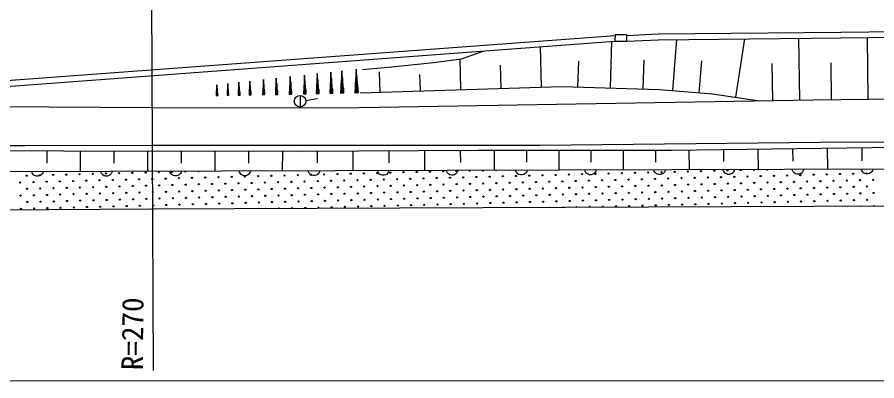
# Model space of a CAD drawing. Units: millimetres, scale not verified. Extents: x 40000 to 680000, y 20000 to 380000.
# Drawn here: x 118895 to 192454, y 248749 to 279904 of the extents above; entities that cross this region are included whole.
import ezdxf
from ezdxf.enums import TextEntityAlignment as Align

# ---------------------------------------------------------------- set-up
doc = ezdxf.new("R2010")
doc.units = ezdxf.units.MM
doc.header["$LTSCALE"] = 1000
doc.layers.add('M-BGD', color=7, linetype='Continuous', lineweight=25)
doc.layers.add('M-STR-HTXT', color=7, linetype='Continuous', lineweight=13)
doc.styles.add('ＭＳ ゴシック', font='')
doc.styles.get('ＭＳ ゴシック').set_extended_font_data('MS Gothic')

msp = doc.modelspace()

# ---------------------------------------------------------------- linework, layer by layer
at = {"layer": 'M-BGD'}
for p, q in [((130557, 249646), (130409, 285954)), ((189387, 278627), (215558, 278902)), ((116528, 274361), (170051, 278347)), ((170051, 278403), (170047, 277846)), ((171055, 278396), (170051, 278403)), ((171028, 278338), (173736, 278463)), ((171051, 277839), (171055, 278396)), ((173736, 278463), (189387, 278627)), ((173750, 277963), (189392, 278128)), ((185860, 272798), (185771, 278089)), ((189392, 278128), (215564, 278402)), ((191723, 272871), (191663, 278151)), ((116540, 273861), (170047, 277846)), ((163765, 273913), (163673, 277371)), ((169673, 273838), (169788, 277826)), ((170047, 277846), (171051, 277839)), ((171051, 277839), (173750, 277963)), ((174991, 273623), (175354, 277980)), ((180404, 273040), (181151, 278041)), ((156917, 276347), (158777, 277006)), ((150951, 275648), (154531, 276027)), ((154531, 276027), (156917, 276347)), ((156869, 273729), (156800, 276331)), ((166884, 273918), (166948, 276138)), ((172463, 273758), (172534, 276249)), ((177260, 273434), (177488, 276176)), ((183563, 272759), (183510, 275943)), ((188580, 272835), (188544, 276005)), ((145737, 275195), (145639, 273393)), ((145917, 273399), (145737, 275195)), ((146666, 275307), (146562, 273404)), ((146856, 273411), (146666, 275307)), ((146708, 273441), (146670, 275122)), ((147891, 275438), (147782, 273435)), ((148092, 273442), (147891, 275438)), ((147936, 273474), (147896, 275243)), ((148448, 275415), (150951, 275648)), ((149964, 273477), (149894, 275227)), ((160317, 273821), (160265, 275797)), ((138798, 274436), (138732, 273234)), ((138918, 273238), (138798, 274436)), ((139960, 274563), (139889, 273261)), ((140090, 273266), (139960, 274563)), ((139989, 273286), (139963, 274436)), ((141063, 274686), (140987, 273284)), ((141204, 273289), (141063, 274686)), ((141095, 273311), (141066, 274549)), ((142256, 274815), (142174, 273313)), ((142406, 273318), (142256, 274815)), ((142289, 273342), (142259, 274669)), ((143474, 274946), (143386, 273343)), ((143454, 274425), (143478, 273373)), ((143634, 273349), (143474, 274946)), ((143510, 273374), (143477, 274790)), ((143518, 274426), (143542, 273375)), ((144577, 275069), (144484, 273366)), ((144556, 274515), (144581, 273398)), ((144747, 273372), (144577, 275069)), ((144615, 273399), (144581, 274903)), ((144624, 274517), (144649, 273400)), ((145714, 274610), (145741, 273427)), ((145777, 273427), (145741, 275020)), ((145786, 274611), (145813, 273428)), ((146642, 274689), (146670, 273440)), ((146718, 274690), (146746, 273442)), ((147866, 274787), (147896, 273473)), ((147946, 274789), (147976, 273474)), ((153418, 273615), (153363, 274986)), ((135976, 274099), (135926, 273198)), ((135964, 273806), (135978, 273215)), ((136066, 273201), (135976, 274099)), ((135996, 273215), (135978, 274011)), ((136000, 273807), (136014, 273215)), ((136906, 274211), (136851, 273209)), ((136893, 273228), (136884, 273650)), ((136893, 273885), (136908, 273228)), ((137006, 273213), (136906, 274211)), ((136928, 273228), (136908, 274113)), ((136933, 273886), (136948, 273229)), ((136968, 273229), (136959, 273652)), ((137866, 274324), (137806, 273223)), ((137853, 273243), (137842, 273708)), ((137853, 273966), (137869, 273243)), ((137977, 273226), (137866, 274324)), ((137891, 273244), (137869, 274217)), ((137897, 273967), (137913, 273244)), ((137935, 273245), (137924, 273709)), ((138783, 273256), (138771, 273763)), ((138783, 274046), (138801, 273257)), ((138825, 273257), (138801, 274319)), ((138831, 274047), (138849, 273258)), ((138873, 273258), (138861, 273765)), ((139944, 273285), (139931, 273834)), ((139944, 274140), (139963, 273285)), ((139996, 274141), (140015, 273287)), ((140041, 273287), (140029, 273836)), ((141046, 273310), (141032, 273901)), ((141046, 274230), (141067, 273310)), ((141102, 274232), (141123, 273311)), ((141150, 273312), (141137, 273903)), ((142237, 273340), (142222, 273974)), ((142237, 274327), (142259, 273341)), ((142297, 274328), (142319, 273342)), ((142349, 273343), (142335, 273976)), ((143410, 273684), (143418, 273372)), ((143454, 273373), (143438, 274048)), ((143574, 273375), (143558, 274051)), ((143598, 273688), (143606, 273376)), ((144510, 273728), (144517, 273397)), ((144556, 273397), (144539, 274115)), ((144683, 273400), (144667, 274118)), ((144709, 273733), (144717, 273401)), ((145666, 273776), (145674, 273425)), ((145714, 273426), (145697, 274186)), ((145849, 273429), (145832, 274189)), ((145877, 273781), (145885, 273430)), ((146591, 273809), (146599, 273438)), ((146642, 273439), (146624, 274242)), ((146784, 273442), (146766, 274245)), ((146814, 273814), (146822, 273443)), ((147812, 273861), (147821, 273471)), ((147866, 273472), (147847, 274317)), ((148016, 273475), (147997, 274320)), ((148047, 273866), (148056, 273476)), ((148237, 273409), (165490, 273958)), ((165490, 273958), (173857, 273718)), ((173857, 273718), (178394, 273340)), ((135926, 273198), (136066, 273201)), ((135940, 273389), (135944, 273214)), ((135964, 273214), (135956, 273594)), ((136032, 273216), (136023, 273596)), ((136046, 273392), (136050, 273216)), ((136851, 273209), (137006, 273213)), ((136866, 273422), (136871, 273227)), ((136984, 273425), (136988, 273230)), ((137806, 273223), (137977, 273226)), ((137823, 273457), (137828, 273242)), ((137952, 273460), (137957, 273245)), ((138732, 273234), (138918, 273238)), ((138750, 273490), (138756, 273256)), ((138891, 273493), (138897, 273259)), ((139889, 273261), (140090, 273266)), ((139909, 273538), (139914, 273284)), ((140061, 273541), (140067, 273288)), ((140987, 273284), (141204, 273289)), ((141008, 273582), (141014, 273309)), ((141172, 273586), (141178, 273313)), ((142174, 273313), (142406, 273318)), ((142196, 273632), (142203, 273340)), ((142372, 273636), (142379, 273344)), ((143099, 273203), (143099, 272208)), ((143386, 273343), (143634, 273349)), ((143593, 272779), (144582, 272926)), ((144484, 273366), (144747, 273372)), ((145639, 273393), (145917, 273399)), ((146562, 273404), (146856, 273411)), ((147782, 273435), (148092, 273442)), ((178394, 273340), (182415, 272740)), ((187008, 272817), (199582, 272960)), ((89623, 272386), (130434, 272171)), ((130434, 272171), (146487, 272135)), ((146487, 272135), (187008, 272817)), ((93548, 269025), (119584, 268907)), ((119584, 268907), (130489, 268946)), ((130489, 268946), (163623, 268946)), ((163623, 268946), (190322, 269222)), ((195606, 268749), (174883, 268472)), ((176363, 268492), (176385, 266848)), ((179323, 268531), (179337, 267526)), ((182284, 268571), (182307, 266865)), ((185245, 268610), (185258, 267568)), ((188205, 268650), (188229, 266881)), ((190322, 269222), (199371, 269183)), ((191166, 268689), (191180, 267610)), ((122854, 268433), (102959, 268472)), ((121433, 268436), (121431, 267390)), ((143025, 268393), (122854, 268433)), ((124294, 268430), (124291, 266702)), ((127176, 268424), (127174, 267396)), ((130058, 268419), (130054, 266718)), ((132939, 268413), (132937, 267401)), ((135821, 268407), (135817, 266734)), ((138702, 268402), (138700, 267406)), ((141584, 268396), (141581, 266750)), ((158344, 268472), (143025, 268393)), ((144557, 268401), (144562, 267416)), ((147621, 268417), (147629, 266767)), ((150684, 268433), (150690, 267439)), ((153748, 268449), (153757, 266784)), ((156812, 268464), (156818, 267462)), ((174883, 268472), (158344, 268472)), ((159723, 268472), (159723, 266801)), ((162479, 268472), (162479, 267474)), ((165235, 268472), (165235, 266817)), ((167992, 268472), (167992, 267484)), ((170748, 268472), (170748, 266832)), ((173505, 268472), (173505, 267493)), ((94002, 266616), (206410, 266932)), ((120163, 266575), (120125, 266690)), ((120223, 266478), (120163, 266575)), ((120321, 266368), (120223, 266478)), ((120431, 266308), (120321, 266368)), ((120549, 266274), (120431, 266308)), ((120821, 266309), (120704, 266274)), ((120931, 266370), (120821, 266309)), ((121026, 266480), (120931, 266370)), ((121085, 266578), (121026, 266480)), ((121125, 266693), (121085, 266578)), ((126079, 266592), (126041, 266707)), ((126139, 266494), (126079, 266592)), ((126237, 266385), (126139, 266494)), ((126347, 266325), (126237, 266385)), ((126465, 266290), (126347, 266325)), ((126620, 266291), (126465, 266290)), ((126737, 266326), (126620, 266291)), ((126847, 266386), (126737, 266326)), ((126942, 266497), (126847, 266386)), ((127002, 266594), (126942, 266497)), ((127041, 266709), (127002, 266594)), ((131995, 266608), (131958, 266723)), ((132056, 266511), (131995, 266608)), ((132153, 266401), (132056, 266511)), ((132264, 266342), (132153, 266401)), ((132381, 266307), (132264, 266342)), ((132536, 266307), (132381, 266307)), ((132654, 266343), (132536, 266307)), ((132763, 266403), (132654, 266343)), ((132858, 266513), (132763, 266403)), ((132918, 266611), (132858, 266513)), ((132958, 266726), (132918, 266611)), ((137912, 266625), (137874, 266740)), ((137972, 266528), (137912, 266625)), ((138070, 266418), (137972, 266528)), ((138180, 266358), (138070, 266418)), ((138297, 266323), (138180, 266358)), ((138452, 266324), (138297, 266323)), ((138570, 266359), (138452, 266324)), ((138680, 266420), (138570, 266359)), ((138774, 266530), (138680, 266420)), ((138834, 266627), (138774, 266530)), ((138874, 266743), (138834, 266627)), ((143828, 266642), (143790, 266756)), ((143888, 266544), (143828, 266642)), ((143986, 266434), (143888, 266544)), ((144096, 266375), (143986, 266434)), ((144214, 266340), (144096, 266375)), ((144369, 266341), (144214, 266340)), ((144486, 266376), (144369, 266341)), ((144596, 266436), (144486, 266376)), ((144691, 266546), (144596, 266436)), ((144750, 266644), (144691, 266546)), ((144790, 266759), (144750, 266644)), ((149744, 266658), (149706, 266773)), ((149804, 266561), (149744, 266658)), ((149902, 266451), (149804, 266561)), ((150012, 266391), (149902, 266451)), ((150130, 266357), (150012, 266391)), ((150285, 266357), (150130, 266357)), ((150402, 266392), (150285, 266357)), ((150512, 266453), (150402, 266392)), ((150607, 266563), (150512, 266453)), ((150667, 266661), (150607, 266563)), ((150706, 266776), (150667, 266661)), ((155660, 266675), (155622, 266790)), ((155721, 266577), (155660, 266675)), ((155818, 266468), (155721, 266577)), ((155929, 266408), (155818, 266468)), ((156046, 266373), (155929, 266408)), ((156201, 266374), (156046, 266373)), ((156319, 266409), (156201, 266374)), ((156428, 266469), (156319, 266409)), ((156523, 266580), (156428, 266469)), ((156583, 266677), (156523, 266580)), ((156622, 266792), (156583, 266677)), ((161577, 266691), (161539, 266806)), ((161637, 266594), (161577, 266691)), ((161735, 266484), (161637, 266594)), ((161845, 266425), (161735, 266484)), ((161962, 266390), (161845, 266425)), ((162117, 266390), (161962, 266390)), ((162235, 266426), (162117, 266390)), ((162345, 266486), (162235, 266426)), ((162439, 266596), (162345, 266486)), ((162499, 266694), (162439, 266596)), ((162539, 266809), (162499, 266694)), ((167493, 266708), (167455, 266823)), ((167553, 266611), (167493, 266708)), ((167651, 266501), (167553, 266611)), ((167761, 266441), (167651, 266501)), ((167879, 266407), (167761, 266441)), ((168034, 266407), (167879, 266407)), ((168151, 266442), (168034, 266407)), ((168261, 266503), (168151, 266442)), ((168356, 266613), (168261, 266503)), ((168415, 266711), (168356, 266613)), ((168455, 266826), (168415, 266711)), ((173409, 266725), (173371, 266840)), ((173469, 266627), (173409, 266725)), ((173567, 266518), (173469, 266627)), ((173677, 266458), (173567, 266518)), ((173795, 266423), (173677, 266458)), ((173950, 266424), (173795, 266423)), ((174067, 266459), (173950, 266424)), ((174177, 266519), (174067, 266459)), ((174272, 266630), (174177, 266519)), ((174332, 266727), (174272, 266630)), ((174371, 266842), (174332, 266727)), ((179325, 266741), (179287, 266856)), ((179386, 266644), (179325, 266741)), ((179483, 266534), (179386, 266644)), ((179593, 266475), (179483, 266534)), ((179711, 266440), (179593, 266475)), ((179866, 266440), (179711, 266440)), ((179983, 266476), (179866, 266440)), ((180093, 266536), (179983, 266476)), ((180188, 266646), (180093, 266536)), ((180248, 266744), (180188, 266646)), ((180287, 266859), (180248, 266744)), ((185241, 266758), (185204, 266873)), ((185302, 266661), (185241, 266758)), ((185400, 266551), (185302, 266661)), ((185510, 266491), (185400, 266551)), ((185627, 266456), (185510, 266491)), ((185782, 266457), (185627, 266456)), ((185900, 266492), (185782, 266457)), ((186010, 266553), (185900, 266492)), ((186104, 266663), (186010, 266553)), ((186164, 266760), (186104, 266663)), ((186204, 266876), (186164, 266760)), ((191158, 266775), (191120, 266889)), ((191218, 266677), (191158, 266775)), ((191316, 266567), (191218, 266677)), ((191426, 266508), (191316, 266567)), ((191544, 266473), (191426, 266508)), ((191699, 266474), (191544, 266473)), ((191816, 266509), (191699, 266474)), ((191926, 266569), (191816, 266509)), ((192020, 266679), (191926, 266569)), ((192080, 266777), (192020, 266679)), ((192120, 266892), (192080, 266777)), ((120704, 266274), (120549, 266274)), ((130399, 263458), (91884, 263221)), ((201725, 263734), (130399, 263458))]:
    msp.add_line(p, q, dxfattribs=at)
for centre, radius in [((143099, 272705), 498), ((119706, 266328), 49.8), ((120837, 266358), 49.8), ((121968, 266387), 49.8), ((123099, 266417), 49.8), ((124230, 266447), 49.8), ((125361, 266477), 49.8), ((126492, 266507), 49.8), ((127623, 266536), 49.8), ((128754, 266566), 49.8), ((129885, 266596), 49.8), ((131016, 266626), 49.8), ((132147, 266656), 49.8), ((138382, 266254), 49.8), ((139513, 266284), 49.8), ((140644, 266314), 49.8), ((141775, 266344), 49.8), ((142906, 266373), 49.8), ((144037, 266403), 49.8), ((145168, 266433), 49.8), ((146299, 266463), 49.8), ((147430, 266493), 49.8), ((148561, 266522), 49.8), ((149692, 266552), 49.8), ((150823, 266582), 49.8), ((151954, 266612), 49.8), ((153085, 266642), 49.8), ((154216, 266671), 49.8), ((155347, 266701), 49.8), ((156478, 266731), 49.8), ((159320, 266240), 49.8), ((160451, 266270), 49.8), ((161582, 266300), 49.8), ((162713, 266329), 49.8), ((163844, 266359), 49.8), ((164975, 266389), 49.8), ((166106, 266419), 49.8), ((167237, 266449), 49.8), ((168368, 266479), 49.8), ((169499, 266508), 49.8), ((170630, 266538), 49.8), ((171761, 266568), 49.8), ((172892, 266598), 49.8), ((174023, 266628), 49.8), ((175154, 266657), 49.8), ((176285, 266687), 49.8), ((177416, 266717), 49.8), ((178547, 266747), 49.8), ((179678, 266777), 49.8), ((180809, 266806), 49.8), ((181389, 266256), 49.8), ((182520, 266286), 49.8), ((183651, 266315), 49.8), ((184782, 266345), 49.8), ((185913, 266375), 49.8), ((187044, 266405), 49.8), ((188175, 266435), 49.8), ((189306, 266464), 49.8), ((190437, 266494), 49.8), ((191568, 266524), 49.8), ((119155, 265747), 49.8), ((120286, 265777), 49.8), ((121417, 265807), 49.8), ((122548, 265837), 49.8), ((123679, 265867), 49.8), ((124810, 265897), 49.8), ((125941, 265926), 49.8), ((127072, 265956), 49.8), ((128203, 265986), 49.8), ((129334, 266016), 49.8), ((130465, 266046), 49.8), ((131596, 266075), 49.8), ((132177, 265525), 49.8), ((132727, 266105), 49.8), ((133308, 265555), 49.8), ((133858, 266135), 49.8), ((134439, 265584), 49.8), ((134989, 266165), 49.8), ((135570, 265614), 49.8), ((136120, 266195), 49.8), ((136700, 265644), 49.8), ((137251, 266224), 49.8), ((137831, 265674), 49.8), ((138962, 265704), 49.8), ((140093, 265733), 49.8), ((141224, 265763), 49.8), ((142355, 265793), 49.8), ((143486, 265823), 49.8), ((144617, 265853), 49.8), ((145748, 265882), 49.8), ((146879, 265912), 49.8), ((148010, 265942), 49.8), ((149141, 265972), 49.8), ((150272, 266002), 49.8), ((151403, 266031), 49.8), ((152534, 266061), 49.8), ((153115, 265511), 49.8), ((153665, 266091), 49.8), ((154246, 265540), 49.8), ((154796, 266121), 49.8), ((155377, 265570), 49.8), ((155927, 266151), 49.8), ((156508, 265600), 49.8), ((157058, 266180), 49.8), ((157639, 265630), 49.8), ((158189, 266210), 49.8), ((158769, 265660), 49.8), ((159900, 265689), 49.8), ((161031, 265719), 49.8), ((162162, 265749), 49.8), ((163293, 265779), 49.8), ((164424, 265809), 49.8), ((165555, 265839), 49.8), ((166686, 265868), 49.8), ((167817, 265898), 49.8), ((168948, 265928), 49.8), ((170079, 265958), 49.8), ((171210, 265988), 49.8), ((172341, 266017), 49.8), ((173472, 266047), 49.8), ((174053, 265497), 49.8), ((174603, 266077), 49.8), ((175184, 265526), 49.8), ((175734, 266107), 49.8), ((176315, 265556), 49.8), ((176865, 266137), 49.8), ((177446, 265586), 49.8), ((177996, 266166), 49.8), ((178577, 265616), 49.8), ((179127, 266196), 49.8), ((179707, 265646), 49.8), ((180258, 266226), 49.8), ((180838, 265675), 49.8), ((181969, 265705), 49.8), ((183100, 265735), 49.8), ((184231, 265765), 49.8), ((185362, 265795), 49.8), ((186493, 265824), 49.8), ((187624, 265854), 49.8), ((188755, 265884), 49.8), ((189886, 265914), 49.8), ((191017, 265944), 49.8), ((192148, 265973), 49.8), ((119736, 265197), 49.8), ((120867, 265227), 49.8), ((121998, 265256), 49.8), ((123129, 265286), 49.8), ((124260, 265316), 49.8), ((124840, 264766), 49.8), ((125391, 265346), 49.8), ((125971, 264795), 49.8), ((126522, 265376), 49.8), ((127102, 264825), 49.8), ((127653, 265406), 49.8), ((128233, 264855), 49.8), ((128784, 265435), 49.8), ((129364, 264885), 49.8), ((129915, 265465), 49.8), ((130495, 264915), 49.8), ((131046, 265495), 49.8), ((131626, 264944), 49.8), ((132757, 264974), 49.8), ((133888, 265004), 49.8), ((135019, 265034), 49.8), ((136150, 265064), 49.8), ((137281, 265093), 49.8), ((138412, 265123), 49.8), ((139543, 265153), 49.8), ((140674, 265183), 49.8), ((141805, 265213), 49.8), ((142936, 265242), 49.8), ((144067, 265272), 49.8), ((145198, 265302), 49.8), ((146329, 265332), 49.8), ((146909, 264781), 49.8), ((147460, 265362), 49.8), ((148040, 264811), 49.8), ((148591, 265391), 49.8), ((149171, 264841), 49.8), ((149722, 265421), 49.8), ((150302, 264871), 49.8), ((150853, 265451), 49.8), ((151433, 264900), 49.8), ((151984, 265481), 49.8), ((152564, 264930), 49.8), ((153695, 264960), 49.8), ((154826, 264990), 49.8), ((155957, 265020), 49.8), ((157088, 265049), 49.8), ((158219, 265079), 49.8), ((159350, 265109), 49.8), ((160481, 265139), 49.8), ((161612, 265169), 49.8), ((162743, 265199), 49.8), ((163874, 265228), 49.8), ((165005, 265258), 49.8), ((166136, 265288), 49.8), ((167267, 265318), 49.8), ((167847, 264767), 49.8), ((168398, 265348), 49.8), ((168978, 264797), 49.8), ((169529, 265377), 49.8), ((170109, 264827), 49.8), ((170660, 265407), 49.8), ((171240, 264857), 49.8), ((171791, 265437), 49.8), ((172371, 264886), 49.8), ((172922, 265467), 49.8), ((173502, 264916), 49.8), ((174633, 264946), 49.8), ((175764, 264976), 49.8), ((176895, 265006), 49.8), ((178026, 265035), 49.8), ((179157, 265065), 49.8), ((180288, 265095), 49.8), ((181419, 265125), 49.8), ((182550, 265155), 49.8), ((183681, 265184), 49.8), ((184812, 265214), 49.8), ((185943, 265244), 49.8), ((187074, 265274), 49.8), ((188205, 265304), 49.8), ((189336, 265333), 49.8), ((189916, 264783), 49.8), ((190467, 265363), 49.8), ((191047, 264813), 49.8), ((191598, 265393), 49.8), ((192178, 264842), 49.8), ((119185, 264617), 49.8), ((119766, 264066), 49.8), ((120316, 264646), 49.8), ((120897, 264096), 49.8), ((121447, 264676), 49.8), ((122028, 264126), 49.8), ((122578, 264706), 49.8), ((123159, 264155), 49.8), ((123709, 264736), 49.8), ((124290, 264185), 49.8), ((125421, 264215), 49.8), ((126552, 264245), 49.8), ((127682, 264275), 49.8), ((128813, 264304), 49.8), ((129944, 264334), 49.8), ((131075, 264364), 49.8), ((132206, 264394), 49.8), ((133337, 264424), 49.8), ((134468, 264453), 49.8), ((135599, 264483), 49.8), ((136730, 264513), 49.8), ((137861, 264543), 49.8), ((138992, 264573), 49.8), ((140123, 264602), 49.8), ((140704, 264052), 49.8), ((141254, 264632), 49.8), ((141835, 264082), 49.8), ((142385, 264662), 49.8), ((142966, 264111), 49.8), ((143516, 264692), 49.8), ((144097, 264141), 49.8), ((144647, 264722), 49.8), ((145228, 264171), 49.8), ((145778, 264751), 49.8), ((146359, 264201), 49.8), ((147490, 264231), 49.8), ((148621, 264260), 49.8), ((149751, 264290), 49.8), ((150882, 264320), 49.8), ((152013, 264350), 49.8), ((153144, 264380), 49.8), ((154275, 264409), 49.8), ((155406, 264439), 49.8), ((156537, 264469), 49.8), ((157668, 264499), 49.8), ((158799, 264529), 49.8), ((159930, 264558), 49.8), ((161061, 264588), 49.8), ((161642, 264038), 49.8), ((162192, 264618), 49.8), ((162773, 264068), 49.8), ((163323, 264648), 49.8), ((163904, 264097), 49.8), ((164454, 264678), 49.8), ((165035, 264127), 49.8), ((165585, 264708), 49.8), ((166166, 264157), 49.8), ((166716, 264737), 49.8), ((167297, 264187), 49.8), ((168427, 264217), 49.8), ((169558, 264246), 49.8), ((170689, 264276), 49.8), ((171820, 264306), 49.8), ((172951, 264336), 49.8), ((174082, 264366), 49.8), ((175213, 264395), 49.8), ((176344, 264425), 49.8), ((177475, 264455), 49.8), ((178606, 264485), 49.8), ((179737, 264515), 49.8), ((180868, 264544), 49.8), ((181999, 264574), 49.8), ((183130, 264604), 49.8), ((183711, 264053), 49.8), ((184261, 264634), 49.8), ((184842, 264083), 49.8), ((185392, 264664), 49.8), ((185973, 264113), 49.8), ((186523, 264693), 49.8), ((187104, 264143), 49.8), ((187654, 264723), 49.8), ((188235, 264173), 49.8), ((188785, 264753), 49.8), ((189366, 264202), 49.8), ((190496, 264232), 49.8), ((191627, 264262), 49.8), ((119215, 263486), 49.8), ((120346, 263515), 49.8), ((121477, 263545), 49.8), ((122608, 263575), 49.8), ((123739, 263605), 49.8), ((124870, 263635), 49.8), ((126001, 263664), 49.8), ((127132, 263694), 49.8), ((128263, 263724), 49.8), ((129394, 263754), 49.8), ((130525, 263784), 49.8), ((131656, 263813), 49.8), ((132787, 263843), 49.8), ((133918, 263873), 49.8), ((135049, 263903), 49.8), ((136180, 263933), 49.8), ((137311, 263962), 49.8), ((138442, 263992), 49.8), ((139573, 264022), 49.8), ((143546, 263561), 49.8), ((144677, 263591), 49.8), ((145808, 263620), 49.8), ((146939, 263650), 49.8), ((148070, 263680), 49.8), ((149201, 263710), 49.8), ((150332, 263740), 49.8), ((151463, 263769), 49.8), ((152594, 263799), 49.8), ((153725, 263829), 49.8), ((154856, 263859), 49.8), ((155987, 263889), 49.8), ((157118, 263919), 49.8), ((158249, 263948), 49.8), ((159380, 263978), 49.8), ((160511, 264008), 49.8), ((169008, 263666), 49.8), ((170139, 263696), 49.8), ((171270, 263726), 49.8), ((172401, 263755), 49.8), ((173532, 263785), 49.8), ((174663, 263815), 49.8), ((175794, 263845), 49.8), ((176925, 263875), 49.8), ((178056, 263904), 49.8), ((179187, 263934), 49.8), ((180318, 263964), 49.8), ((181449, 263994), 49.8), ((182580, 264024), 49.8)]:
    msp.add_circle(centre, radius, dxfattribs=at)
for centre, start, end in [((133278, 266686), 123.98291, 56.33908), ((134409, 266715), 162.97, 17.35201), ((135540, 266745), 194.02722, 346.29478), ((136671, 266775), 230.95419, 309.36781), ((157609, 266761), 136.44464, 43.87735), ((158740, 266791), 171.19345, 9.12856), ((159871, 266820), 202.45372, 337.86829), ((161002, 266850), 246.30322, 294.01878), ((181940, 266836), 146.69748, 33.62452), ((183071, 266866), 179.23322, 1.08879), ((184202, 266896), 211.42764, 328.89436), ((139022, 263442), 85.06384, 95.38019), ((140153, 263471), 29.23126, 151.2128), ((141284, 263501), 358.72934, 181.71469), ((142415, 263531), 327.73907, 212.70499), ((164484, 263547), 60.23599, 120.20807), ((165615, 263577), 21.02451, 159.41956), ((166746, 263606), 351.2558, 189.18826), ((167877, 263636), 318.39746, 222.04659), ((189946, 263652), 47.64294, 132.80112), ((191077, 263682), 13.24515, 167.19888), ((192208, 263711), 343.62399, 196.82005)]:
    msp.add_arc(centre, 49.8, start, end, dxfattribs=at)
at = {"layer": 'M-STR-HTXT'}
msp.add_line((93694, 248749), (224497, 248749), dxfattribs=at)

# ---------------------------------------------------------------- texts
at = {"layer": 'M-BGD', "style": 'ＭＳ ゴシック'}
msp.add_text('R=270', height=1833, rotation=89.5, dxfattribs=at).set_placement((130197, 249647), align=Align.BOTTOM_LEFT)

doc.saveas('drawing.dxf')
